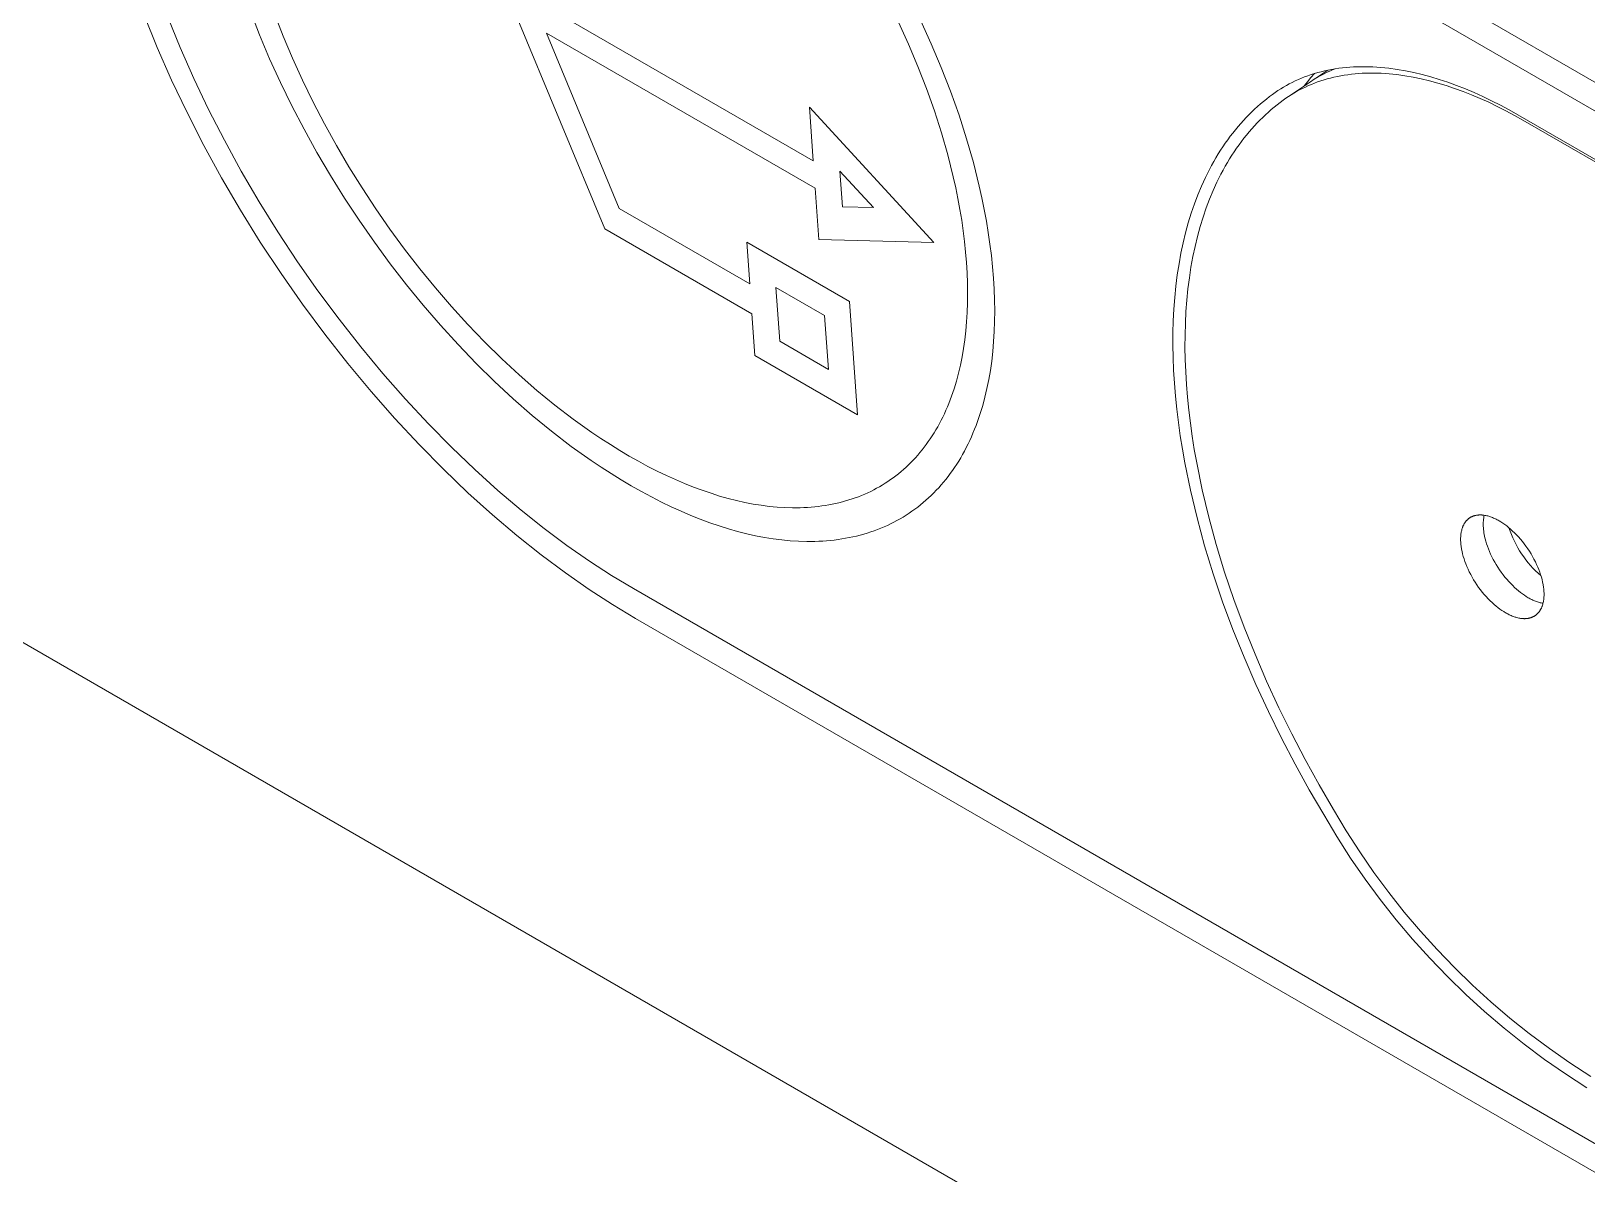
# Model space of a CAD drawing. Header units: millimetres. Extents: x -208 to 4974, y -28 to 3137.
# Drawn here: x 3897.7 to 3944.96, y 1436.91 to 1471.63 of the extents above; entities that cross this region are included whole.
import ezdxf

# ---------------------------------------------------------------- set-up
doc = ezdxf.new("R2010")
doc.units = ezdxf.units.MM
doc.layers.add('ZANO_R', color=7, linetype='Continuous', lineweight=0)

msp = doc.modelspace()

# ---------------------------------------------------------------- linework, layer by layer
at = {"layer": 'ZANO_R'}
for p, q in [((4493.74, 1108.789), (3452.831, 1709.758)), ((3988.432, 1445.121), (3913.609, 1488.32)), ((3913.674, 1487.411), (3988.496, 1444.212)), ((3921.459, 1467.684), (3913.291, 1472.4)), ((3901.129, 1472.111), (3901.528, 1471.131)), ((3902.228, 1471.127), (3901.85, 1472.055)), ((3904.36, 1472.234), (3904.641, 1471.511)), ((3905.352, 1471.477), (3905.09, 1472.151)), ((3912.435, 1472.099), (3915.126, 1465.623)), ((3924.052, 1471.9), (3924.356, 1471.23)), ((3925.047, 1471.246), (3924.72, 1471.965)), ((3904.641, 1471.511), (3904.945, 1470.789)), ((3905.635, 1470.805), (3905.352, 1471.477)), ((3913.352, 1471.569), (3921.518, 1466.855)), ((3915.568, 1466.237), (3913.352, 1471.569)), ((3901.528, 1471.131), (3901.964, 1470.143)), ((3902.641, 1470.191), (3902.228, 1471.127)), ((3924.356, 1471.23), (3924.64, 1470.558)), ((3925.351, 1470.524), (3925.047, 1471.246)), ((3904.945, 1470.789), (3905.272, 1470.07)), ((3905.94, 1470.136), (3905.635, 1470.805)), ((3924.64, 1470.558), (3924.902, 1469.885)), ((3925.632, 1469.801), (3925.351, 1470.524)), ((3937.207, 1470.463), (3937.1, 1470.442)), ((3937.307, 1470.48), (3937.177, 1470.426)), ((3937.315, 1470.482), (3937.207, 1470.463)), ((3937.425, 1470.498), (3937.315, 1470.482)), ((3937.536, 1470.512), (3937.425, 1470.498)), ((3937.648, 1470.524), (3937.536, 1470.512)), ((3937.761, 1470.533), (3937.648, 1470.524)), ((3937.875, 1470.54), (3937.761, 1470.533)), ((3937.99, 1470.545), (3937.875, 1470.54)), ((3938.107, 1470.548), (3937.99, 1470.545)), ((3938.224, 1470.548), (3938.107, 1470.548)), ((3938.343, 1470.546), (3938.224, 1470.548)), ((3938.462, 1470.541), (3938.343, 1470.546)), ((3938.582, 1470.535), (3938.462, 1470.541)), ((3938.704, 1470.526), (3938.582, 1470.535)), ((3938.826, 1470.514), (3938.704, 1470.526)), ((3938.949, 1470.501), (3938.826, 1470.514)), ((3939.198, 1470.467), (3938.949, 1470.501)), ((3939.449, 1470.423), (3939.198, 1470.467)), ((3901.964, 1470.143), (3902.436, 1469.151)), ((3903.089, 1469.251), (3902.641, 1470.191)), ((3905.272, 1470.07), (3905.621, 1469.355)), ((3906.265, 1469.469), (3905.94, 1470.136)), ((3935.923, 1470.025), (3935.834, 1469.977)), ((3935.895, 1469.642), (3936.563, 1470.088)), ((3936.013, 1470.071), (3935.923, 1470.025)), ((3936.105, 1470.115), (3936.013, 1470.071)), ((3936.198, 1470.158), (3936.105, 1470.115)), ((3936.293, 1470.198), (3936.198, 1470.158)), ((3936.389, 1470.236), (3936.293, 1470.198)), ((3936.475, 1470.089), (3936.373, 1469.961)), ((3936.486, 1470.272), (3936.389, 1470.236)), ((3936.501, 1470.046), (3936.422, 1469.99)), ((3936.579, 1470.215), (3936.475, 1470.089)), ((3936.585, 1470.306), (3936.486, 1470.272)), ((3936.594, 1470.011), (3936.502, 1469.972)), ((3936.681, 1470.164), (3936.563, 1470.088)), ((3936.687, 1470.338), (3936.579, 1470.215)), ((3936.582, 1470.101), (3937.09, 1470.44)), ((3936.685, 1470.337), (3936.585, 1470.306)), ((3936.688, 1470.048), (3936.594, 1470.011)), ((3936.802, 1470.236), (3936.681, 1470.164)), ((3936.787, 1470.367), (3936.685, 1470.337)), ((3936.783, 1470.083), (3936.688, 1470.048)), ((3936.88, 1470.116), (3936.783, 1470.083)), ((3936.89, 1470.394), (3936.787, 1470.367)), ((3936.925, 1470.304), (3936.802, 1470.236)), ((3936.978, 1470.147), (3936.88, 1470.116)), ((3936.995, 1470.419), (3936.89, 1470.394)), ((3937.05, 1470.367), (3936.925, 1470.304)), ((3937.078, 1470.176), (3936.978, 1470.147)), ((3937.1, 1470.442), (3936.995, 1470.419)), ((3937.177, 1470.426), (3937.05, 1470.367)), ((3937.178, 1470.203), (3937.078, 1470.176)), ((3937.28, 1470.228), (3937.178, 1470.203)), ((3937.384, 1470.25), (3937.28, 1470.228)), ((3937.488, 1470.27), (3937.384, 1470.25)), ((3937.594, 1470.288), (3937.488, 1470.27)), ((3937.701, 1470.304), (3937.594, 1470.288)), ((3937.81, 1470.318), (3937.701, 1470.304)), ((3937.919, 1470.33), (3937.81, 1470.318)), ((3938.03, 1470.339), (3937.919, 1470.33)), ((3938.141, 1470.346), (3938.03, 1470.339)), ((3938.254, 1470.35), (3938.141, 1470.346)), ((3938.368, 1470.353), (3938.254, 1470.35)), ((3938.483, 1470.353), (3938.368, 1470.353)), ((3938.598, 1470.351), (3938.483, 1470.353)), ((3938.715, 1470.347), (3938.598, 1470.351)), ((3938.833, 1470.34), (3938.715, 1470.347)), ((3938.952, 1470.331), (3938.833, 1470.34)), ((3939.071, 1470.32), (3938.952, 1470.331)), ((3939.192, 1470.307), (3939.071, 1470.32)), ((3939.435, 1470.274), (3939.192, 1470.307)), ((3939.681, 1470.231), (3939.435, 1470.274)), ((3939.704, 1470.371), (3939.449, 1470.423)), ((3939.929, 1470.18), (3939.681, 1470.231)), ((3939.961, 1470.309), (3939.704, 1470.371)), ((3940.181, 1470.12), (3939.929, 1470.18)), ((3940.22, 1470.239), (3939.961, 1470.309)), ((3940.434, 1470.051), (3940.181, 1470.12)), ((3940.481, 1470.16), (3940.22, 1470.239)), ((3940.689, 1469.974), (3940.434, 1470.051)), ((3940.743, 1470.073), (3940.481, 1470.16)), ((3941.007, 1469.977), (3940.743, 1470.073)), ((3924.902, 1469.885), (3925.141, 1469.211)), ((3925.889, 1469.078), (3925.632, 1469.801)), ((3935.229, 1469.565), (3935.138, 1469.491)), ((3935.321, 1469.637), (3935.229, 1469.565)), ((3935.414, 1469.707), (3935.321, 1469.637)), ((3935.495, 1469.764), (3935.414, 1469.707)), ((3935.578, 1469.82), (3935.495, 1469.764)), ((3935.662, 1469.874), (3935.578, 1469.82)), ((3935.735, 1469.531), (3935.644, 1469.462)), ((3935.747, 1469.926), (3935.662, 1469.874)), ((3935.814, 1469.587), (3935.735, 1469.531)), ((3935.834, 1469.977), (3935.747, 1469.926)), ((3935.895, 1469.642), (3935.814, 1469.587)), ((3935.977, 1469.695), (3935.895, 1469.642)), ((3936.061, 1469.746), (3935.977, 1469.695)), ((3936.146, 1469.795), (3936.061, 1469.746)), ((3936.233, 1469.842), (3936.146, 1469.795)), ((3936.321, 1469.887), (3936.233, 1469.842)), ((3936.41, 1469.93), (3936.321, 1469.887)), ((3936.502, 1469.972), (3936.41, 1469.93)), ((3940.946, 1469.889), (3940.689, 1469.974)), ((3941.204, 1469.795), (3940.946, 1469.889)), ((3941.272, 1469.872), (3941.007, 1469.977)), ((3941.463, 1469.693), (3941.204, 1469.795)), ((3941.538, 1469.76), (3941.272, 1469.872)), ((3941.723, 1469.583), (3941.463, 1469.693)), ((3941.804, 1469.64), (3941.538, 1469.76)), ((3941.983, 1469.465), (3941.723, 1469.583)), ((3942.07, 1469.512), (3941.804, 1469.64)), ((3942.336, 1469.376), (3942.07, 1469.512)), ((3902.436, 1469.151), (3902.944, 1468.158)), ((3903.57, 1468.311), (3903.089, 1469.251)), ((3905.621, 1469.355), (3905.991, 1468.645)), ((3906.609, 1468.808), (3906.265, 1469.469)), ((3921.343, 1469.317), (3921.459, 1467.684)), ((3925.121, 1465.208), (3921.343, 1469.317)), ((3925.141, 1469.211), (3925.356, 1468.539)), ((3926.12, 1468.356), (3925.889, 1469.078)), ((3934.697, 1469.089), (3934.612, 1469.002)), ((3934.783, 1469.174), (3934.697, 1469.089)), ((3934.87, 1469.256), (3934.783, 1469.174)), ((3934.958, 1469.337), (3934.87, 1469.256)), ((3935.048, 1469.415), (3934.958, 1469.337)), ((3935.138, 1469.491), (3935.048, 1469.415)), ((3935.2, 1469.087), (3935.114, 1469.006)), ((3935.286, 1469.167), (3935.2, 1469.087)), ((3935.374, 1469.244), (3935.286, 1469.167)), ((3935.463, 1469.319), (3935.374, 1469.244)), ((3935.553, 1469.391), (3935.463, 1469.319)), ((3935.644, 1469.462), (3935.553, 1469.391)), ((3942.243, 1469.34), (3941.983, 1469.465)), ((3942.503, 1469.208), (3942.243, 1469.34)), ((3942.602, 1469.234), (3942.336, 1469.376)), ((3942.763, 1469.068), (3942.503, 1469.208)), ((3942.867, 1469.084), (3942.602, 1469.234)), ((3943.022, 1468.922), (3942.763, 1469.068)), ((3996.494, 1438.123), (3942.867, 1469.084)), ((3905.991, 1468.645), (3906.381, 1467.941)), ((3906.973, 1468.153), (3906.609, 1468.808)), ((3934.285, 1468.631), (3934.207, 1468.533)), ((3934.365, 1468.727), (3934.285, 1468.631)), ((3934.446, 1468.821), (3934.365, 1468.727)), ((3934.529, 1468.912), (3934.446, 1468.821)), ((3934.612, 1469.002), (3934.529, 1468.912)), ((3934.702, 1468.566), (3934.624, 1468.472)), ((3934.782, 1468.659), (3934.702, 1468.566)), ((3934.863, 1468.749), (3934.782, 1468.659)), ((3934.946, 1468.837), (3934.863, 1468.749)), ((3935.029, 1468.922), (3934.946, 1468.837)), ((3935.114, 1469.006), (3935.029, 1468.922)), ((3996.65, 1437.961), (3943.022, 1468.922)), ((3902.944, 1468.158), (3903.485, 1467.169)), ((3904.082, 1467.374), (3903.57, 1468.311)), ((3907.354, 1467.504), (3906.973, 1468.153)), ((3925.356, 1468.539), (3925.548, 1467.869)), ((3926.326, 1467.637), (3926.12, 1468.356)), ((3933.905, 1468.117), (3933.833, 1468.007)), ((3933.979, 1468.224), (3933.905, 1468.117)), ((3934.053, 1468.329), (3933.979, 1468.224)), ((3934.129, 1468.432), (3934.053, 1468.329)), ((3934.207, 1468.533), (3934.129, 1468.432)), ((3934.395, 1468.175), (3934.322, 1468.071)), ((3934.47, 1468.276), (3934.395, 1468.175)), ((3934.546, 1468.375), (3934.47, 1468.276)), ((3934.624, 1468.472), (3934.546, 1468.375)), ((3906.381, 1467.941), (3906.791, 1467.245)), ((3925.548, 1467.869), (3925.714, 1467.203)), ((3926.504, 1466.922), (3926.326, 1467.637)), ((3933.627, 1467.665), (3933.561, 1467.547)), ((3933.694, 1467.781), (3933.627, 1467.665)), ((3933.763, 1467.896), (3933.694, 1467.781)), ((3933.833, 1468.007), (3933.763, 1467.896)), ((3934.042, 1467.635), (3933.975, 1467.521)), ((3934.109, 1467.747), (3934.042, 1467.635)), ((3934.179, 1467.858), (3934.109, 1467.747)), ((3934.25, 1467.965), (3934.179, 1467.858)), ((3934.322, 1468.071), (3934.25, 1467.965)), ((3903.485, 1467.169), (3904.058, 1466.188)), ((3904.625, 1466.444), (3904.082, 1467.374)), ((3906.791, 1467.245), (3907.219, 1466.558)), ((3907.753, 1466.864), (3907.354, 1467.504)), ((3922.344, 1466.291), (3922.267, 1467.377)), ((3922.267, 1467.377), (3923.287, 1466.267)), ((3925.714, 1467.203), (3925.788, 1466.872)), ((3933.373, 1467.177), (3933.255, 1466.92)), ((3933.434, 1467.303), (3933.373, 1467.177)), ((3933.496, 1467.426), (3933.434, 1467.303)), ((3933.561, 1467.547), (3933.496, 1467.426)), ((3933.785, 1467.164), (3933.725, 1467.04)), ((3933.847, 1467.285), (3933.785, 1467.164)), ((3933.91, 1467.404), (3933.847, 1467.285)), ((3933.975, 1467.521), (3933.91, 1467.404)), ((3908.168, 1466.234), (3907.753, 1466.864)), ((3921.518, 1466.855), (3921.628, 1465.297)), ((3925.788, 1466.872), (3925.855, 1466.542)), ((3926.584, 1466.566), (3926.504, 1466.922)), ((3933.255, 1466.92), (3933.144, 1466.654)), ((3933.609, 1466.787), (3933.5, 1466.525)), ((3933.725, 1467.04), (3933.609, 1466.787)), ((3905.196, 1465.526), (3904.625, 1466.444)), ((3907.219, 1466.558), (3907.665, 1465.881)), ((3908.599, 1465.614), (3908.168, 1466.234)), ((3919.532, 1463.949), (3915.568, 1466.237)), ((3923.287, 1466.267), (3922.344, 1466.291)), ((3925.855, 1466.542), (3925.916, 1466.213)), ((3925.916, 1466.213), (3925.97, 1465.886)), ((3926.656, 1466.212), (3926.584, 1466.566)), ((3926.721, 1465.859), (3926.656, 1466.212)), ((3933.041, 1466.38), (3932.944, 1466.096)), ((3933.144, 1466.654), (3933.041, 1466.38)), ((3933.398, 1466.255), (3933.303, 1465.976)), ((3933.5, 1466.525), (3933.398, 1466.255)), ((3904.058, 1466.188), (3904.66, 1465.219)), ((3907.665, 1465.881), (3908.128, 1465.215)), ((3925.97, 1465.886), (3926.017, 1465.561)), ((3926.779, 1465.508), (3926.721, 1465.859)), ((3932.854, 1465.805), (3932.772, 1465.505)), ((3932.944, 1466.096), (3932.854, 1465.805)), ((3933.303, 1465.976), (3933.215, 1465.689)), ((3905.792, 1464.623), (3905.196, 1465.526)), ((3909.046, 1465.006), (3908.599, 1465.614)), ((3915.126, 1465.623), (3919.596, 1463.042)), ((3921.628, 1465.297), (3925.121, 1465.208)), ((3926.017, 1465.561), (3926.057, 1465.238)), ((3926.829, 1465.158), (3926.779, 1465.508)), ((3932.772, 1465.505), (3932.698, 1465.196)), ((3933.134, 1465.393), (3933.06, 1465.09)), ((3933.215, 1465.689), (3933.134, 1465.393)), ((3904.66, 1465.219), (3905.29, 1464.265)), ((3908.128, 1465.215), (3908.607, 1464.563)), ((3909.506, 1464.411), (3909.046, 1465.006)), ((3922.558, 1463.419), (3919.442, 1465.219)), ((3919.442, 1465.219), (3919.532, 1463.949)), ((3926.057, 1465.238), (3926.09, 1464.916)), ((3926.09, 1464.916), (3926.116, 1464.597)), ((3926.872, 1464.811), (3926.829, 1465.158)), ((3926.908, 1464.466), (3926.872, 1464.811)), ((3932.631, 1464.88), (3932.572, 1464.556)), ((3932.698, 1465.196), (3932.631, 1464.88)), ((3932.995, 1464.778), (3932.936, 1464.459)), ((3933.06, 1465.09), (3932.995, 1464.778)), ((3906.412, 1463.738), (3905.792, 1464.623)), ((3908.607, 1464.563), (3909.101, 1463.924)), ((3909.98, 1463.83), (3909.506, 1464.411)), ((3926.116, 1464.597), (3926.135, 1464.283)), ((3926.936, 1464.124), (3926.908, 1464.466)), ((3932.572, 1464.556), (3932.521, 1464.224)), ((3932.936, 1464.459), (3932.886, 1464.133)), ((3905.29, 1464.265), (3905.944, 1463.331)), ((3909.101, 1463.924), (3909.61, 1463.3)), ((3920.326, 1463.839), (3921.803, 1462.986)), ((3920.442, 1462.205), (3920.326, 1463.839)), ((3926.135, 1464.283), (3926.146, 1463.974)), ((3926.146, 1463.974), (3926.151, 1463.671)), ((3926.956, 1463.786), (3926.936, 1464.124)), ((3932.478, 1463.885), (3932.443, 1463.539)), ((3932.521, 1464.224), (3932.478, 1463.885)), ((3932.886, 1464.133), (3932.844, 1463.799)), ((3907.053, 1462.874), (3906.412, 1463.738)), ((3910.467, 1463.265), (3909.98, 1463.83)), ((3922.803, 1459.973), (3922.558, 1463.419)), ((3926.148, 1463.375), (3926.138, 1463.085)), ((3926.151, 1463.671), (3926.148, 1463.375)), ((3926.969, 1463.454), (3926.956, 1463.786)), ((3926.973, 1463.13), (3926.969, 1463.454)), ((3932.443, 1463.539), (3932.416, 1463.186)), ((3932.809, 1463.458), (3932.783, 1463.11)), ((3932.844, 1463.799), (3932.809, 1463.458)), ((3905.944, 1463.331), (3906.62, 1462.42)), ((3909.61, 1463.3), (3910.133, 1462.693)), ((3910.965, 1462.716), (3910.467, 1463.265)), ((3919.596, 1463.042), (3919.686, 1461.772)), ((3921.803, 1462.986), (3921.919, 1461.353)), ((3926.138, 1463.085), (3926.12, 1462.801)), ((3926.97, 1462.812), (3926.973, 1463.13)), ((3932.416, 1463.186), (3932.397, 1462.826)), ((3932.783, 1463.11), (3932.765, 1462.756)), ((3906.62, 1462.42), (3907.316, 1461.535)), ((3907.711, 1462.036), (3907.053, 1462.874)), ((3910.133, 1462.693), (3910.668, 1462.104)), ((3911.475, 1462.185), (3910.965, 1462.716)), ((3926.096, 1462.524), (3926.065, 1462.253)), ((3926.12, 1462.801), (3926.096, 1462.524)), ((3926.941, 1462.195), (3926.959, 1462.5)), ((3926.959, 1462.5), (3926.97, 1462.812)), ((3932.387, 1462.46), (3932.386, 1462.088)), ((3932.397, 1462.826), (3932.387, 1462.46)), ((3932.765, 1462.756), (3932.755, 1462.396)), ((3908.385, 1461.226), (3907.711, 1462.036)), ((3910.668, 1462.104), (3911.216, 1461.534)), ((3911.996, 1461.674), (3911.475, 1462.185)), ((3921.919, 1461.353), (3920.442, 1462.205)), ((3926.028, 1461.988), (3925.983, 1461.73)), ((3926.065, 1462.253), (3926.028, 1461.988)), ((3926.915, 1461.898), (3926.941, 1462.195)), ((3932.386, 1462.088), (3932.392, 1461.71)), ((3932.755, 1462.396), (3932.753, 1462.029)), ((3932.753, 1462.029), (3932.76, 1461.657)), ((3907.316, 1461.535), (3908.027, 1460.68)), ((3911.216, 1461.534), (3911.774, 1460.985)), ((3912.526, 1461.182), (3911.996, 1461.674)), ((3919.686, 1461.772), (3922.803, 1459.973)), ((3925.932, 1461.479), (3925.874, 1461.234)), ((3925.983, 1461.73), (3925.932, 1461.479)), ((3926.841, 1461.323), (3926.882, 1461.607)), ((3926.882, 1461.607), (3926.915, 1461.898)), ((3932.392, 1461.71), (3932.408, 1461.326)), ((3932.76, 1461.657), (3932.775, 1461.279)), ((3909.071, 1460.446), (3908.385, 1461.226)), ((3913.065, 1460.711), (3912.526, 1461.182)), ((3925.874, 1461.234), (3925.81, 1460.995)), ((3926.738, 1460.775), (3926.793, 1461.045)), ((3926.793, 1461.045), (3926.841, 1461.323)), ((3932.408, 1461.326), (3932.431, 1460.937)), ((3932.775, 1461.279), (3932.798, 1460.896)), ((3908.027, 1460.68), (3908.751, 1459.857)), ((3911.774, 1460.985), (3912.344, 1460.457)), ((3913.612, 1460.263), (3913.065, 1460.711)), ((3925.663, 1460.539), (3925.622, 1460.429)), ((3925.74, 1460.764), (3925.663, 1460.539)), ((3925.81, 1460.995), (3925.74, 1460.764)), ((3926.677, 1460.512), (3926.738, 1460.775)), ((3932.431, 1460.937), (3932.463, 1460.544)), ((3932.463, 1460.544), (3932.503, 1460.145)), ((3932.798, 1460.896), (3932.83, 1460.509)), ((3909.767, 1459.7), (3909.071, 1460.446)), ((3912.344, 1460.457), (3912.922, 1459.951)), ((3914.167, 1459.839), (3913.612, 1460.263)), ((3925.491, 1460.109), (3925.444, 1460.006)), ((3925.536, 1460.214), (3925.491, 1460.109)), ((3925.58, 1460.321), (3925.536, 1460.214)), ((3925.622, 1460.429), (3925.58, 1460.321)), ((3926.532, 1460.008), (3926.608, 1460.256)), ((3926.608, 1460.256), (3926.677, 1460.512)), ((3932.503, 1460.145), (3932.552, 1459.743)), ((3932.83, 1460.509), (3932.869, 1460.117)), ((3932.869, 1460.117), (3932.917, 1459.721)), ((3908.751, 1459.857), (3909.485, 1459.069)), ((3910.469, 1458.989), (3909.767, 1459.7)), ((3912.922, 1459.951), (3913.51, 1459.471)), ((3914.447, 1459.637), (3914.167, 1459.839)), ((3914.728, 1459.44), (3914.447, 1459.637)), ((3925.242, 1459.611), (3925.187, 1459.517)), ((3925.295, 1459.707), (3925.242, 1459.611)), ((3925.346, 1459.805), (3925.295, 1459.707)), ((3925.396, 1459.905), (3925.346, 1459.805)), ((3925.444, 1460.006), (3925.396, 1459.905)), ((3926.361, 1459.532), (3926.406, 1459.648)), ((3926.406, 1459.648), (3926.45, 1459.766)), ((3926.45, 1459.766), (3926.532, 1460.008)), ((3932.552, 1459.743), (3932.609, 1459.337)), ((3932.917, 1459.721), (3932.973, 1459.321)), ((3913.51, 1459.471), (3914.106, 1459.015)), ((3915.011, 1459.25), (3914.728, 1459.44)), ((3915.296, 1459.067), (3915.011, 1459.25)), ((3924.956, 1459.157), (3924.894, 1459.071)), ((3925.016, 1459.244), (3924.956, 1459.157)), ((3925.075, 1459.333), (3925.016, 1459.244)), ((3925.132, 1459.424), (3925.075, 1459.333)), ((3925.187, 1459.517), (3925.132, 1459.424)), ((3926.163, 1459.086), (3926.214, 1459.194)), ((3926.214, 1459.194), (3926.265, 1459.305)), ((3926.265, 1459.305), (3926.313, 1459.418)), ((3926.313, 1459.418), (3926.361, 1459.532)), ((3932.609, 1459.337), (3932.674, 1458.927)), ((3932.973, 1459.321), (3933.037, 1458.918)), ((3909.485, 1459.069), (3910.226, 1458.318)), ((3911.174, 1458.314), (3910.469, 1458.989)), ((3914.106, 1459.015), (3914.406, 1458.797)), ((3914.406, 1458.797), (3914.708, 1458.586)), ((3915.581, 1458.89), (3915.296, 1459.067)), ((3915.868, 1458.721), (3915.581, 1458.89)), ((3916.154, 1458.56), (3915.868, 1458.721)), ((3924.566, 1458.67), (3924.497, 1458.595)), ((3924.635, 1458.746), (3924.566, 1458.67)), ((3924.702, 1458.825), (3924.635, 1458.746)), ((3924.767, 1458.905), (3924.702, 1458.825)), ((3924.832, 1458.987), (3924.767, 1458.905)), ((3924.894, 1459.071), (3924.832, 1458.987)), ((3925.879, 1458.569), (3925.939, 1458.669)), ((3925.939, 1458.669), (3925.997, 1458.77)), ((3925.997, 1458.77), (3926.054, 1458.873)), ((3926.054, 1458.873), (3926.109, 1458.979)), ((3926.109, 1458.979), (3926.163, 1459.086)), ((3932.674, 1458.927), (3932.747, 1458.515)), ((3933.037, 1458.918), (3933.109, 1458.511)), ((3910.226, 1458.318), (3910.97, 1457.606)), ((3911.88, 1457.678), (3911.174, 1458.314)), ((3914.708, 1458.586), (3915.012, 1458.382)), ((3915.012, 1458.382), (3915.318, 1458.186)), ((3915.318, 1458.186), (3915.624, 1457.996)), ((3916.438, 1458.407), (3916.154, 1458.56)), ((3916.72, 1458.264), (3916.438, 1458.407)), ((3916.999, 1458.129), (3916.72, 1458.264)), ((3924.051, 1458.184), (3923.972, 1458.122)), ((3924.128, 1458.248), (3924.051, 1458.184)), ((3924.204, 1458.314), (3924.128, 1458.248)), ((3924.28, 1458.381), (3924.204, 1458.314)), ((3924.353, 1458.451), (3924.28, 1458.381)), ((3924.426, 1458.522), (3924.353, 1458.451)), ((3924.497, 1458.595), (3924.426, 1458.522)), ((3925.557, 1458.1), (3925.624, 1458.19)), ((3925.624, 1458.19), (3925.69, 1458.282)), ((3925.69, 1458.282), (3925.755, 1458.376)), ((3925.755, 1458.376), (3925.818, 1458.472)), ((3925.818, 1458.472), (3925.879, 1458.569)), ((3932.747, 1458.515), (3932.918, 1457.681)), ((3933.109, 1458.511), (3933.277, 1457.691)), ((3915.624, 1457.996), (3915.932, 1457.814)), ((3915.932, 1457.814), (3916.24, 1457.641)), ((3917.275, 1458.003), (3916.999, 1458.129)), ((3917.549, 1457.886), (3917.275, 1458.003)), ((3917.82, 1457.778), (3917.549, 1457.886)), ((3918.089, 1457.679), (3917.82, 1457.778)), ((3923.296, 1457.693), (3923.206, 1457.648)), ((3923.384, 1457.74), (3923.296, 1457.693)), ((3923.472, 1457.789), (3923.384, 1457.74)), ((3923.558, 1457.84), (3923.472, 1457.789)), ((3923.643, 1457.892), (3923.558, 1457.84)), ((3923.727, 1457.947), (3923.643, 1457.892)), ((3923.81, 1458.003), (3923.727, 1457.947)), ((3923.891, 1458.062), (3923.81, 1458.003)), ((3923.972, 1458.122), (3923.891, 1458.062)), ((3925.197, 1457.679), (3925.272, 1457.759)), ((3925.272, 1457.759), (3925.345, 1457.841)), ((3925.345, 1457.841), (3925.417, 1457.926)), ((3925.417, 1457.926), (3925.488, 1458.012)), ((3925.488, 1458.012), (3925.557, 1458.1)), ((3933.277, 1457.691), (3933.475, 1456.862)), ((3910.97, 1457.606), (3911.716, 1456.935)), ((3912.584, 1457.081), (3911.88, 1457.678)), ((3916.24, 1457.641), (3916.545, 1457.477)), ((3916.545, 1457.477), (3916.847, 1457.323)), ((3916.847, 1457.323), (3917.147, 1457.179)), ((3918.354, 1457.588), (3918.089, 1457.679)), ((3918.616, 1457.506), (3918.354, 1457.588)), ((3918.876, 1457.433), (3918.616, 1457.506)), ((3919.132, 1457.368), (3918.876, 1457.433)), ((3919.385, 1457.311), (3919.132, 1457.368)), ((3919.635, 1457.263), (3919.385, 1457.311)), ((3919.881, 1457.223), (3919.635, 1457.263)), ((3920.124, 1457.192), (3919.881, 1457.223)), ((3921.826, 1457.219), (3921.72, 1457.203)), ((3921.932, 1457.237), (3921.826, 1457.219)), ((3922.037, 1457.257), (3921.932, 1457.237)), ((3922.14, 1457.278), (3922.037, 1457.257)), ((3922.242, 1457.302), (3922.14, 1457.278)), ((3922.344, 1457.328), (3922.242, 1457.302)), ((3922.444, 1457.356), (3922.344, 1457.328)), ((3922.543, 1457.386), (3922.444, 1457.356)), ((3922.641, 1457.417), (3922.543, 1457.386)), ((3922.738, 1457.451), (3922.641, 1457.417)), ((3922.834, 1457.486), (3922.738, 1457.451)), ((3922.929, 1457.524), (3922.834, 1457.486)), ((3923.022, 1457.563), (3922.929, 1457.524)), ((3923.114, 1457.605), (3923.022, 1457.563)), ((3923.206, 1457.648), (3923.114, 1457.605)), ((3924.634, 1457.171), (3924.718, 1457.238)), ((3924.718, 1457.238), (3924.802, 1457.306)), ((3924.802, 1457.306), (3924.884, 1457.377)), ((3924.884, 1457.377), (3924.964, 1457.449)), ((3924.964, 1457.449), (3925.043, 1457.524)), ((3925.043, 1457.524), (3925.121, 1457.6)), ((3925.121, 1457.6), (3925.197, 1457.679)), ((3932.918, 1457.681), (3933.119, 1456.84)), ((3911.716, 1456.935), (3912.459, 1456.304)), ((3913.284, 1456.524), (3912.584, 1457.081)), ((3917.147, 1457.179), (3917.444, 1457.044)), ((3917.444, 1457.044), (3917.738, 1456.918)), ((3917.738, 1456.918), (3918.029, 1456.802)), ((3918.029, 1456.802), (3918.317, 1456.695)), ((3920.363, 1457.169), (3920.124, 1457.192)), ((3920.599, 1457.154), (3920.363, 1457.169)), ((3920.831, 1457.148), (3920.599, 1457.154)), ((3920.945, 1457.148), (3920.831, 1457.148)), ((3921.059, 1457.149), (3920.945, 1457.148)), ((3921.172, 1457.153), (3921.059, 1457.149)), ((3921.283, 1457.159), (3921.172, 1457.153)), ((3921.394, 1457.167), (3921.283, 1457.159)), ((3921.504, 1457.177), (3921.394, 1457.167)), ((3921.612, 1457.189), (3921.504, 1457.177)), ((3921.72, 1457.203), (3921.612, 1457.189)), ((3923.908, 1456.71), (3924.003, 1456.761)), ((3924.003, 1456.761), (3924.097, 1456.813)), ((3924.097, 1456.813), (3924.19, 1456.868)), ((3924.19, 1456.868), (3924.281, 1456.925)), ((3924.281, 1456.925), (3924.371, 1456.983)), ((3924.371, 1456.983), (3924.46, 1457.044)), ((3924.46, 1457.044), (3924.547, 1457.106)), ((3924.547, 1457.106), (3924.634, 1457.171)), ((3933.119, 1456.84), (3933.351, 1455.993)), ((3933.475, 1456.862), (3933.703, 1456.029)), ((3941.291, 1456.74), (3941.299, 1456.749)), ((3941.299, 1456.749), (3941.308, 1456.759)), ((3941.308, 1456.759), (3941.316, 1456.768)), ((3941.316, 1456.768), (3941.325, 1456.777)), ((3941.325, 1456.777), (3941.334, 1456.785)), ((3941.334, 1456.785), (3941.343, 1456.794)), ((3941.343, 1456.794), (3941.352, 1456.802)), ((3941.352, 1456.802), (3941.361, 1456.81)), ((3941.361, 1456.81), (3941.371, 1456.818)), ((3941.371, 1456.818), (3941.381, 1456.825)), ((3941.381, 1456.825), (3941.39, 1456.832)), ((3941.39, 1456.832), (3941.4, 1456.839)), ((3941.4, 1456.839), (3941.411, 1456.846)), ((3941.411, 1456.846), (3941.421, 1456.853)), ((3941.421, 1456.853), (3941.432, 1456.859)), ((3941.432, 1456.859), (3941.442, 1456.865)), ((3941.442, 1456.865), (3941.453, 1456.87)), ((3941.453, 1456.87), (3941.464, 1456.876)), ((3941.464, 1456.876), (3941.476, 1456.881)), ((3941.476, 1456.881), (3941.487, 1456.886)), ((3941.487, 1456.886), (3941.498, 1456.891)), ((3941.498, 1456.891), (3941.51, 1456.895)), ((3941.51, 1456.895), (3941.522, 1456.899)), ((3941.522, 1456.899), (3941.534, 1456.903)), ((3941.534, 1456.903), (3941.546, 1456.907)), ((3941.546, 1456.907), (3941.558, 1456.91)), ((3941.558, 1456.91), (3941.57, 1456.914)), ((3941.57, 1456.914), (3941.583, 1456.916)), ((3941.583, 1456.916), (3941.595, 1456.919)), ((3941.595, 1456.919), (3941.608, 1456.921)), ((3941.608, 1456.921), (3941.621, 1456.924)), ((3941.621, 1456.924), (3941.634, 1456.925)), ((3941.634, 1456.925), (3941.647, 1456.927)), ((3941.647, 1456.927), (3941.66, 1456.928)), ((3941.66, 1456.928), (3941.673, 1456.929)), ((3941.673, 1456.929), (3941.686, 1456.93)), ((3941.686, 1456.93), (3941.7, 1456.931)), ((3941.7, 1456.931), (3941.713, 1456.931)), ((3941.713, 1456.931), (3941.727, 1456.931)), ((3941.727, 1456.931), (3941.74, 1456.931)), ((3941.74, 1456.931), (3941.754, 1456.93)), ((3941.754, 1456.93), (3941.768, 1456.93)), ((3941.768, 1456.93), (3941.782, 1456.929)), ((3941.782, 1456.929), (3941.81, 1456.926)), ((3941.81, 1456.926), (3941.838, 1456.923)), ((3941.819, 1456.755), (3941.816, 1456.713)), ((3941.823, 1456.797), (3941.819, 1456.755)), ((3941.829, 1456.839), (3941.823, 1456.797)), ((3941.836, 1456.88), (3941.829, 1456.839)), ((3941.845, 1456.921), (3941.836, 1456.88)), ((3941.838, 1456.923), (3941.866, 1456.918)), ((3941.866, 1456.918), (3941.895, 1456.913)), ((3941.895, 1456.913), (3941.923, 1456.906)), ((3941.923, 1456.906), (3941.952, 1456.899)), ((3941.952, 1456.899), (3941.981, 1456.891)), ((3941.981, 1456.891), (3942.01, 1456.882)), ((3942.01, 1456.882), (3942.039, 1456.872)), ((3942.039, 1456.872), (3942.068, 1456.862)), ((3942.068, 1456.862), (3942.096, 1456.85)), ((3942.096, 1456.85), (3942.125, 1456.838)), ((3942.125, 1456.838), (3942.154, 1456.826)), ((3942.154, 1456.826), (3942.183, 1456.812)), ((3942.183, 1456.812), (3942.211, 1456.798)), ((3942.211, 1456.798), (3942.239, 1456.783)), ((3942.239, 1456.783), (3942.268, 1456.768)), ((3942.268, 1456.768), (3942.296, 1456.752)), ((3942.296, 1456.752), (3942.352, 1456.718)), ((3912.459, 1456.304), (3913.198, 1455.716)), ((3913.977, 1456.007), (3913.284, 1456.524)), ((3918.317, 1456.695), (3918.602, 1456.598)), ((3918.602, 1456.598), (3918.883, 1456.51)), ((3918.883, 1456.51), (3919.162, 1456.431)), ((3919.162, 1456.431), (3919.437, 1456.361)), ((3919.437, 1456.361), (3919.709, 1456.3)), ((3919.709, 1456.3), (3919.977, 1456.249)), ((3922.667, 1456.265), (3922.777, 1456.291)), ((3922.777, 1456.291), (3922.886, 1456.319)), ((3922.886, 1456.319), (3922.993, 1456.348)), ((3922.993, 1456.348), (3923.1, 1456.38)), ((3923.1, 1456.38), (3923.205, 1456.414)), ((3923.205, 1456.414), (3923.309, 1456.45)), ((3923.309, 1456.45), (3923.412, 1456.489)), ((3923.412, 1456.489), (3923.514, 1456.529)), ((3923.514, 1456.529), (3923.614, 1456.571)), ((3923.614, 1456.571), (3923.713, 1456.615)), ((3923.713, 1456.615), (3923.811, 1456.662)), ((3923.811, 1456.662), (3923.908, 1456.71)), ((3941.13, 1456.268), (3941.132, 1456.297)), ((3941.132, 1456.297), (3941.135, 1456.327)), ((3941.135, 1456.327), (3941.138, 1456.356)), ((3941.138, 1456.356), (3941.143, 1456.385)), ((3941.143, 1456.385), (3941.148, 1456.413)), ((3941.148, 1456.413), (3941.153, 1456.441)), ((3941.153, 1456.441), (3941.16, 1456.468)), ((3941.16, 1456.468), (3941.167, 1456.495)), ((3941.167, 1456.495), (3941.175, 1456.522)), ((3941.175, 1456.522), (3941.184, 1456.548)), ((3941.184, 1456.548), (3941.189, 1456.56)), ((3941.189, 1456.56), (3941.194, 1456.573)), ((3941.194, 1456.573), (3941.199, 1456.585)), ((3941.199, 1456.585), (3941.204, 1456.598)), ((3941.204, 1456.598), (3941.21, 1456.61)), ((3941.21, 1456.61), (3941.215, 1456.622)), ((3941.215, 1456.622), (3941.221, 1456.633)), ((3941.221, 1456.633), (3941.227, 1456.645)), ((3941.227, 1456.645), (3941.234, 1456.656)), ((3941.234, 1456.656), (3941.24, 1456.667)), ((3941.24, 1456.667), (3941.247, 1456.678)), ((3941.247, 1456.678), (3941.254, 1456.689)), ((3941.254, 1456.689), (3941.261, 1456.7)), ((3941.261, 1456.7), (3941.268, 1456.71)), ((3941.268, 1456.71), (3941.276, 1456.72)), ((3941.276, 1456.72), (3941.284, 1456.73)), ((3941.284, 1456.73), (3941.291, 1456.74)), ((3941.816, 1456.713), (3941.814, 1456.67)), ((3941.814, 1456.67), (3941.814, 1456.628)), ((3941.814, 1456.628), (3941.816, 1456.586)), ((3941.816, 1456.586), (3941.819, 1456.544)), ((3941.819, 1456.544), (3941.821, 1456.513)), ((3941.821, 1456.513), (3941.824, 1456.481)), ((3941.824, 1456.481), (3941.828, 1456.448)), ((3941.828, 1456.448), (3941.833, 1456.415)), ((3941.833, 1456.415), (3941.838, 1456.382)), ((3941.838, 1456.382), (3941.844, 1456.347)), ((3941.844, 1456.347), (3941.858, 1456.277)), ((3941.858, 1456.277), (3941.875, 1456.205)), ((3942.352, 1456.718), (3942.41, 1456.681)), ((3942.41, 1456.681), (3942.468, 1456.64)), ((3942.468, 1456.64), (3942.527, 1456.596)), ((3942.527, 1456.596), (3942.587, 1456.549)), ((3942.587, 1456.549), (3942.647, 1456.498)), ((3942.632, 1456.437), (3942.596, 1456.541)), ((3942.671, 1456.333), (3942.632, 1456.437)), ((3942.647, 1456.498), (3942.707, 1456.443)), ((3942.714, 1456.231), (3942.671, 1456.333)), ((3942.707, 1456.443), (3942.767, 1456.386)), ((3942.767, 1456.386), (3942.827, 1456.325)), ((3942.827, 1456.325), (3942.887, 1456.261)), ((3914.661, 1455.53), (3913.977, 1456.007)), ((3919.977, 1456.249), (3920.241, 1456.206)), ((3920.241, 1456.206), (3920.502, 1456.173)), ((3920.502, 1456.173), (3920.759, 1456.148)), ((3920.759, 1456.148), (3921.012, 1456.132)), ((3921.012, 1456.132), (3921.261, 1456.125)), ((3921.261, 1456.125), (3921.384, 1456.125)), ((3921.384, 1456.125), (3921.506, 1456.127)), ((3921.506, 1456.127), (3921.627, 1456.131)), ((3921.627, 1456.131), (3921.747, 1456.137)), ((3921.747, 1456.137), (3921.866, 1456.146)), ((3921.866, 1456.146), (3921.983, 1456.156)), ((3921.983, 1456.156), (3922.1, 1456.169)), ((3922.1, 1456.169), (3922.216, 1456.184)), ((3922.216, 1456.184), (3922.33, 1456.201)), ((3922.33, 1456.201), (3922.444, 1456.221)), ((3922.444, 1456.221), (3922.556, 1456.242)), ((3922.556, 1456.242), (3922.667, 1456.265)), ((3933.351, 1455.993), (3933.611, 1455.144)), ((3933.703, 1456.029), (3933.959, 1455.193)), ((3941.128, 1456.207), (3941.129, 1456.238)), ((3941.128, 1456.177), (3941.128, 1456.207)), ((3941.129, 1456.146), (3941.128, 1456.177)), ((3941.129, 1456.238), (3941.13, 1456.268)), ((3941.13, 1456.116), (3941.129, 1456.146)), ((3941.132, 1456.085), (3941.13, 1456.116)), ((3941.134, 1456.054), (3941.132, 1456.085)), ((3941.138, 1456.022), (3941.134, 1456.054)), ((3941.141, 1455.989), (3941.138, 1456.022)), ((3941.146, 1455.956), (3941.141, 1455.989)), ((3941.151, 1455.923), (3941.146, 1455.956)), ((3941.157, 1455.889), (3941.151, 1455.923)), ((3941.171, 1455.819), (3941.157, 1455.889)), ((3941.188, 1455.746), (3941.171, 1455.819)), ((3941.875, 1456.205), (3941.895, 1456.131)), ((3941.895, 1456.131), (3941.918, 1456.056)), ((3941.918, 1456.056), (3941.944, 1455.978)), ((3941.944, 1455.978), (3941.973, 1455.9)), ((3941.973, 1455.9), (3942.005, 1455.821)), ((3942.005, 1455.821), (3942.04, 1455.741)), ((3942.761, 1456.131), (3942.714, 1456.231)), ((3942.811, 1456.032), (3942.761, 1456.131)), ((3942.864, 1455.935), (3942.811, 1456.032)), ((3942.921, 1455.84), (3942.864, 1455.935)), ((3942.887, 1456.261), (3942.945, 1456.195)), ((3942.981, 1455.747), (3942.921, 1455.84)), ((3942.945, 1456.195), (3943.003, 1456.126)), ((3943.003, 1456.126), (3943.059, 1456.054)), ((3943.059, 1456.054), (3943.114, 1455.98)), ((3943.114, 1455.98), (3943.167, 1455.905)), ((3943.167, 1455.905), (3943.218, 1455.828)), ((3943.218, 1455.828), (3943.266, 1455.749)), ((3913.198, 1455.716), (3913.929, 1455.171)), ((3915.334, 1455.094), (3914.661, 1455.53)), ((3941.208, 1455.672), (3941.188, 1455.746)), ((3941.231, 1455.597), (3941.208, 1455.672)), ((3941.257, 1455.52), (3941.231, 1455.597)), ((3941.286, 1455.441), (3941.257, 1455.52)), ((3941.318, 1455.362), (3941.286, 1455.441)), ((3941.354, 1455.282), (3941.318, 1455.362)), ((3942.04, 1455.741), (3942.079, 1455.661)), ((3942.079, 1455.661), (3942.12, 1455.58)), ((3942.12, 1455.58), (3942.163, 1455.5)), ((3942.163, 1455.5), (3942.21, 1455.421)), ((3942.21, 1455.421), (3942.259, 1455.343)), ((3942.259, 1455.343), (3942.309, 1455.266)), ((3943.044, 1455.656), (3942.981, 1455.747)), ((3943.11, 1455.568), (3943.044, 1455.656)), ((3943.179, 1455.481), (3943.11, 1455.568)), ((3943.251, 1455.397), (3943.179, 1455.481)), ((3943.326, 1455.316), (3943.251, 1455.397)), ((3943.266, 1455.749), (3943.313, 1455.67)), ((3943.313, 1455.67), (3943.356, 1455.59)), ((3943.356, 1455.59), (3943.398, 1455.51)), ((3943.398, 1455.51), (3943.436, 1455.429)), ((3943.436, 1455.429), (3943.471, 1455.349)), ((3943.471, 1455.349), (3943.503, 1455.27)), ((3913.929, 1455.171), (3914.651, 1454.667)), ((3915.995, 1454.697), (3915.334, 1455.094)), ((3933.611, 1455.144), (3933.898, 1454.296)), ((3933.959, 1455.193), (3934.242, 1454.358)), ((3941.392, 1455.202), (3941.354, 1455.282)), ((3941.433, 1455.122), (3941.392, 1455.202)), ((3941.477, 1455.042), (3941.433, 1455.122)), ((3941.523, 1454.962), (3941.477, 1455.042)), ((3941.572, 1454.884), (3941.523, 1454.962)), ((3941.623, 1454.807), (3941.572, 1454.884)), ((3942.309, 1455.266), (3942.362, 1455.19)), ((3942.362, 1455.19), (3942.417, 1455.116)), ((3942.417, 1455.116), (3942.473, 1455.045)), ((3942.473, 1455.045), (3942.531, 1454.976)), ((3942.531, 1454.976), (3942.589, 1454.909)), ((3942.589, 1454.909), (3942.649, 1454.845)), ((3943.404, 1455.237), (3943.326, 1455.316)), ((3943.484, 1455.161), (3943.404, 1455.237)), ((3943.567, 1455.088), (3943.484, 1455.161)), ((3943.503, 1455.27), (3943.532, 1455.192)), ((3943.532, 1455.192), (3943.559, 1455.115)), ((3943.559, 1455.115), (3943.582, 1455.039)), ((3943.582, 1455.039), (3943.602, 1454.965)), ((3943.602, 1454.965), (3943.618, 1454.893)), ((3943.618, 1454.893), (3943.632, 1454.823)), ((3914.651, 1454.667), (3915.362, 1454.207)), ((3990.817, 1411.498), (3915.995, 1454.697)), ((3941.676, 1454.731), (3941.623, 1454.807)), ((3941.73, 1454.657), (3941.676, 1454.731)), ((3941.787, 1454.586), (3941.73, 1454.657)), ((3941.844, 1454.517), (3941.787, 1454.586)), ((3941.903, 1454.45), (3941.844, 1454.517)), ((3941.962, 1454.386), (3941.903, 1454.45)), ((3942.022, 1454.326), (3941.962, 1454.386)), ((3942.649, 1454.845), (3942.709, 1454.785)), ((3942.709, 1454.785), (3942.769, 1454.727)), ((3942.769, 1454.727), (3942.829, 1454.673)), ((3942.829, 1454.673), (3942.889, 1454.622)), ((3942.889, 1454.622), (3942.949, 1454.574)), ((3942.949, 1454.574), (3943.008, 1454.53)), ((3943.008, 1454.53), (3943.067, 1454.489)), ((3943.067, 1454.489), (3943.124, 1454.452)), ((3943.124, 1454.452), (3943.181, 1454.418)), ((3943.181, 1454.418), (3943.208, 1454.402)), ((3943.208, 1454.402), (3943.236, 1454.387)), ((3943.236, 1454.387), (3943.264, 1454.373)), ((3943.632, 1454.823), (3943.638, 1454.789)), ((3943.638, 1454.789), (3943.644, 1454.755)), ((3943.644, 1454.755), (3943.648, 1454.722)), ((3943.648, 1454.722), (3943.652, 1454.69)), ((3943.655, 1454.385), (3943.651, 1454.356)), ((3943.652, 1454.69), (3943.655, 1454.658)), ((3943.655, 1454.658), (3943.658, 1454.627)), ((3943.657, 1454.414), (3943.655, 1454.385)), ((3943.659, 1454.444), (3943.657, 1454.414)), ((3943.658, 1454.627), (3943.659, 1454.596)), ((3943.659, 1454.596), (3943.661, 1454.565)), ((3943.661, 1454.474), (3943.659, 1454.444)), ((3943.661, 1454.565), (3943.661, 1454.535)), ((3943.661, 1454.535), (3943.661, 1454.504)), ((3943.661, 1454.504), (3943.661, 1454.474)), ((3915.362, 1454.207), (3916.059, 1453.788)), ((3933.898, 1454.296), (3934.211, 1453.451)), ((3934.242, 1454.358), (3934.55, 1453.526)), ((3942.082, 1454.268), (3942.022, 1454.326)), ((3942.143, 1454.214), (3942.082, 1454.268)), ((3942.203, 1454.163), (3942.143, 1454.214)), ((3942.262, 1454.115), (3942.203, 1454.163)), ((3942.322, 1454.071), (3942.262, 1454.115)), ((3942.38, 1454.03), (3942.322, 1454.071)), ((3942.437, 1453.993), (3942.38, 1454.03)), ((3942.494, 1453.959), (3942.437, 1453.993)), ((3942.522, 1453.943), (3942.494, 1453.959)), ((3942.55, 1453.928), (3942.522, 1453.943)), ((3942.578, 1453.913), (3942.55, 1453.928)), ((3942.607, 1453.899), (3942.578, 1453.913)), ((3943.264, 1454.373), (3943.292, 1454.359)), ((3943.292, 1454.359), (3943.32, 1454.346)), ((3943.32, 1454.346), (3943.348, 1454.333)), ((3943.348, 1454.333), (3943.377, 1454.321)), ((3943.377, 1454.321), (3943.405, 1454.31)), ((3943.405, 1454.31), (3943.433, 1454.3)), ((3943.438, 1453.909), (3943.428, 1453.902)), ((3943.433, 1454.3), (3943.462, 1454.29)), ((3943.447, 1453.918), (3943.438, 1453.909)), ((3943.456, 1453.926), (3943.447, 1453.918)), ((3943.465, 1453.935), (3943.456, 1453.926)), ((3943.462, 1454.29), (3943.49, 1454.281)), ((3943.473, 1453.944), (3943.465, 1453.935)), ((3943.482, 1453.953), (3943.473, 1453.944)), ((3943.49, 1453.962), (3943.482, 1453.953)), ((3943.49, 1454.281), (3943.519, 1454.273)), ((3943.498, 1453.972), (3943.49, 1453.962)), ((3943.506, 1453.981), (3943.498, 1453.972)), ((3943.514, 1453.991), (3943.506, 1453.981)), ((3943.521, 1454.001), (3943.514, 1453.991)), ((3943.519, 1454.273), (3943.547, 1454.266)), ((3943.528, 1454.012), (3943.521, 1454.001)), ((3943.536, 1454.022), (3943.528, 1454.012)), ((3943.542, 1454.033), (3943.536, 1454.022)), ((3943.549, 1454.044), (3943.542, 1454.033)), ((3943.547, 1454.266), (3943.575, 1454.259)), ((3943.556, 1454.055), (3943.549, 1454.044)), ((3943.562, 1454.067), (3943.556, 1454.055)), ((3943.568, 1454.078), (3943.562, 1454.067)), ((3943.574, 1454.09), (3943.568, 1454.078)), ((3943.58, 1454.102), (3943.574, 1454.09)), ((3943.575, 1454.259), (3943.603, 1454.254)), ((3943.585, 1454.114), (3943.58, 1454.102)), ((3943.591, 1454.126), (3943.585, 1454.114)), ((3943.596, 1454.138), (3943.591, 1454.126)), ((3943.601, 1454.151), (3943.596, 1454.138)), ((3943.605, 1454.164), (3943.601, 1454.151)), ((3943.603, 1454.254), (3943.631, 1454.249)), ((3943.614, 1454.19), (3943.605, 1454.164)), ((3943.622, 1454.216), (3943.614, 1454.19)), ((3943.63, 1454.243), (3943.622, 1454.216)), ((3943.636, 1454.27), (3943.63, 1454.243)), ((3943.642, 1454.298), (3943.636, 1454.27)), ((3943.647, 1454.327), (3943.642, 1454.298)), ((3943.651, 1454.356), (3943.647, 1454.327)), ((3916.059, 1453.788), (3990.882, 1410.589)), ((3934.211, 1453.451), (3934.547, 1452.612)), ((3934.55, 1453.526), (3934.882, 1452.699)), ((3942.636, 1453.886), (3942.607, 1453.899)), ((3942.664, 1453.873), (3942.636, 1453.886)), ((3942.693, 1453.861), (3942.664, 1453.873)), ((3942.722, 1453.85), (3942.693, 1453.861)), ((3942.751, 1453.839), (3942.722, 1453.85)), ((3942.78, 1453.83), (3942.751, 1453.839)), ((3942.809, 1453.821), (3942.78, 1453.83)), ((3942.837, 1453.812), (3942.809, 1453.821)), ((3942.866, 1453.805), (3942.837, 1453.812)), ((3942.895, 1453.799), (3942.866, 1453.805)), ((3942.923, 1453.793), (3942.895, 1453.799)), ((3942.952, 1453.789), (3942.923, 1453.793)), ((3942.98, 1453.785), (3942.952, 1453.789)), ((3943.008, 1453.783), (3942.98, 1453.785)), ((3943.022, 1453.782), (3943.008, 1453.783)), ((3943.035, 1453.781), (3943.022, 1453.782)), ((3943.049, 1453.781), (3943.035, 1453.781)), ((3943.063, 1453.78), (3943.049, 1453.781)), ((3943.076, 1453.78), (3943.063, 1453.78)), ((3943.09, 1453.781), (3943.076, 1453.78)), ((3943.103, 1453.781), (3943.09, 1453.781)), ((3943.117, 1453.782), (3943.103, 1453.781)), ((3943.13, 1453.783), (3943.117, 1453.782)), ((3943.143, 1453.784), (3943.13, 1453.783)), ((3943.156, 1453.786), (3943.143, 1453.784)), ((3943.169, 1453.788), (3943.156, 1453.786)), ((3943.181, 1453.79), (3943.169, 1453.788)), ((3943.194, 1453.792), (3943.181, 1453.79)), ((3943.207, 1453.795), (3943.194, 1453.792)), ((3943.219, 1453.798), (3943.207, 1453.795)), ((3943.231, 1453.801), (3943.219, 1453.798)), ((3943.244, 1453.804), (3943.231, 1453.801)), ((3943.256, 1453.808), (3943.244, 1453.804)), ((3943.268, 1453.812), (3943.256, 1453.808)), ((3943.279, 1453.816), (3943.268, 1453.812)), ((3943.291, 1453.821), (3943.279, 1453.816)), ((3943.303, 1453.825), (3943.291, 1453.821)), ((3943.314, 1453.83), (3943.303, 1453.825)), ((3943.325, 1453.835), (3943.314, 1453.83)), ((3943.336, 1453.841), (3943.325, 1453.835)), ((3943.347, 1453.847), (3943.336, 1453.841)), ((3943.358, 1453.853), (3943.347, 1453.847)), ((3943.368, 1453.859), (3943.358, 1453.853)), ((3943.379, 1453.865), (3943.368, 1453.859)), ((3943.389, 1453.872), (3943.379, 1453.865)), ((3943.399, 1453.879), (3943.389, 1453.872)), ((3943.409, 1453.886), (3943.399, 1453.879)), ((3943.419, 1453.894), (3943.409, 1453.886)), ((3943.428, 1453.902), (3943.419, 1453.894)), ((3934.547, 1452.612), (3934.906, 1451.781)), ((3934.882, 1452.699), (3935.235, 1451.881)), ((3934.906, 1451.781), (3935.286, 1450.961)), ((3935.235, 1451.881), (3935.608, 1451.073)), ((3935.608, 1451.073), (3936, 1450.279)), ((3935.286, 1450.961), (3935.683, 1450.153)), ((3935.683, 1450.153), (3936.097, 1449.361)), ((3936, 1450.279), (3936.407, 1449.498)), ((3936.097, 1449.361), (3936.526, 1448.585)), ((3936.407, 1449.498), (3936.829, 1448.734)), ((3936.829, 1448.734), (3937.264, 1447.988)), ((3936.526, 1448.585), (3936.967, 1447.827)), ((3936.967, 1447.827), (3937.365, 1447.161)), ((3937.264, 1447.988), (3937.653, 1447.337)), ((3937.653, 1447.337), (3938.063, 1446.698)), ((3937.365, 1447.161), (3937.784, 1446.508)), ((3937.784, 1446.508), (3938.225, 1445.869)), ((3938.063, 1446.698), (3938.494, 1446.074)), ((3938.494, 1446.074), (3938.945, 1445.463)), ((3938.225, 1445.869), (3938.686, 1445.245)), ((3938.945, 1445.463), (3939.415, 1444.868)), ((3938.686, 1445.245), (3939.167, 1444.636)), ((3939.167, 1444.636), (3939.668, 1444.043)), ((3939.415, 1444.868), (3939.905, 1444.289)), ((3939.668, 1444.043), (3940.188, 1443.467)), ((3939.905, 1444.289), (3940.413, 1443.726)), ((3940.413, 1443.726), (3940.94, 1443.179)), ((3940.188, 1443.467), (3940.726, 1442.909)), ((3940.94, 1443.179), (3941.484, 1442.65)), ((3940.726, 1442.909), (3941.283, 1442.368)), ((3941.484, 1442.65), (3942.045, 1442.14)), ((3941.283, 1442.368), (3941.857, 1441.845)), ((3942.045, 1442.14), (3942.622, 1441.647)), ((3941.857, 1441.845), (3942.447, 1441.342)), ((3942.622, 1441.647), (3943.215, 1441.174)), ((3942.447, 1441.342), (3943.054, 1440.858)), ((3943.215, 1441.174), (3943.824, 1440.721)), ((3943.054, 1440.858), (3943.676, 1440.394)), ((3943.824, 1440.721), (3944.447, 1440.288)), ((3943.676, 1440.394), (3944.313, 1439.951)), ((3944.447, 1440.288), (3945.083, 1439.875)), ((3944.313, 1439.951), (3944.964, 1439.529))]:
    msp.add_line(p, q, dxfattribs=at)

doc.saveas('drawing.dxf')
